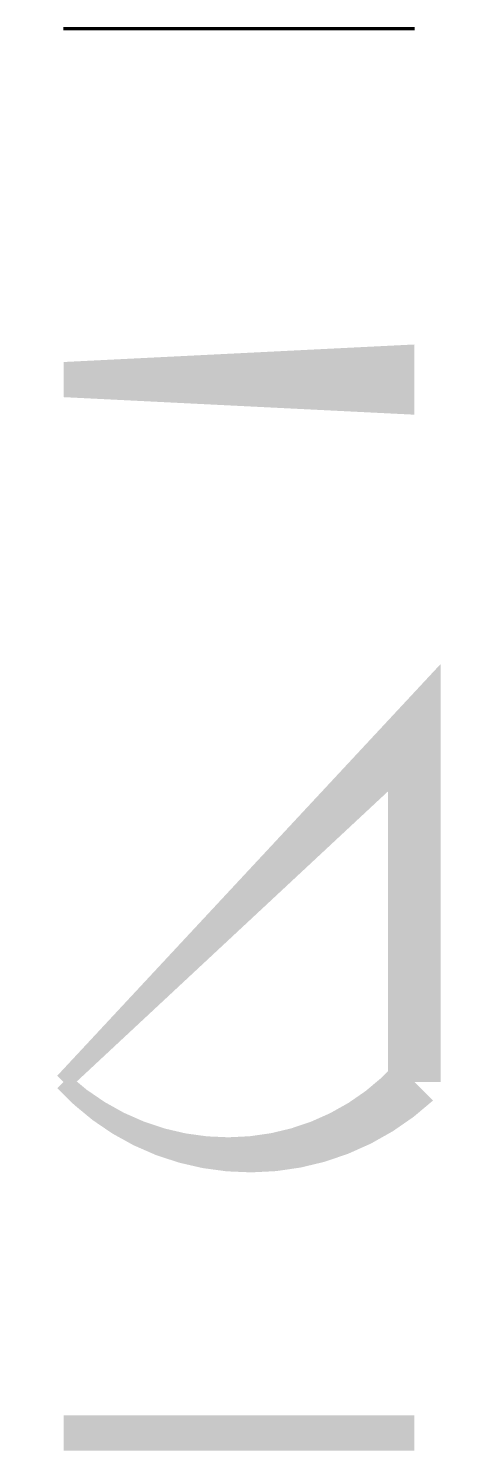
# Model space of a CAD drawing. Extents: x -2 to 22, y -1 to 80.
import ezdxf

# ---------------------------------------------------------------- set-up
doc = ezdxf.new("R2010")
doc.units = 0
doc.layers.add('WIDE', color=1, linetype='CONTINUOUS', lineweight=35)

msp = doc.modelspace()

# ---------------------------------------------------------------- linework, layer by layer
at = {"layer": 'WIDE', "color": 4, "lineweight": 100}
msp.add_line((0, 80), (20, 80), dxfattribs=at)
at = {"layer": 'WIDE', "color": 5, "lineweight": 50}
msp.add_lwpolyline([(0, 60, 2, 4, 0), (20, 60, 2, 2, 0)], format="xyseb", dxfattribs=at)
at = {"layer": 'WIDE', "color": 3, "lineweight": 25}
msp.add_lwpolyline([(0, 20, 1, 3, 0.414214), (20, 20, 3, 3, 0), (20, 40, 3, 1, 0)], format="xyseb", close=True, dxfattribs=at)
at = {"layer": 'WIDE', "color": 1, "lineweight": 70, "const_width": 2}
msp.add_lwpolyline([(0, 0), (20, 0)], dxfattribs=at)

doc.saveas('drawing.dxf')
